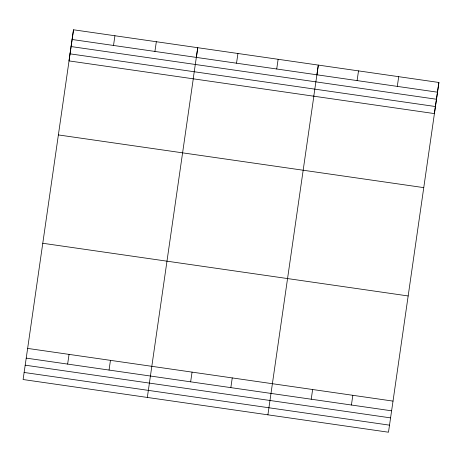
<?xml version="1.0" encoding="UTF-8"?>
<svg xmlns="http://www.w3.org/2000/svg" width="462" height="462" viewBox="0 0 462 462"><rect width="100%" height="100%" fill="white"/><g stroke="black" fill="none" stroke-linecap="round" stroke-linejoin="round"><path stroke-width="0.69" d="M27.639 348.412L73.516 29.782L438.9 82.473L393.023 401.103L388.484 432.218L23.1 379.527L27.639 348.412L393.023 401.103M193.307 78.54L147.332 397.441M196.333 57.513L197.748 47.696L193.208 78.811M313.883 95.929L267.908 414.83M316.909 74.902L318.324 65.084L313.785 96.2M73.516 29.782L68.977 60.897L434.361 113.588L438.9 82.473M113.513 45.461L114.928 35.753M67.631 364.091L69.052 354.383M154.92 51.432L156.335 41.724M109.044 370.068L110.458 360.354M236.521 63.202L237.942 53.494M190.644 381.831L192.059 372.124M276.715 69L278.13 59.292M230.838 387.63L232.253 377.922M357.097 80.59L358.518 70.882M311.221 399.22L312.635 389.512M397.291 86.388L398.706 76.68M351.415 405.018L352.829 395.31M72.101 39.489L437.485 92.186M71.073 46.552L436.451 99.249M70.01 53.835L435.389 106.526M58.379 134.927L423.758 187.624M42.781 243.266L408.16 295.957M26.224 358.119L391.603 410.816M25.191 365.182L390.575 417.879M24.128 372.464L389.512 425.156"/></g></svg>
